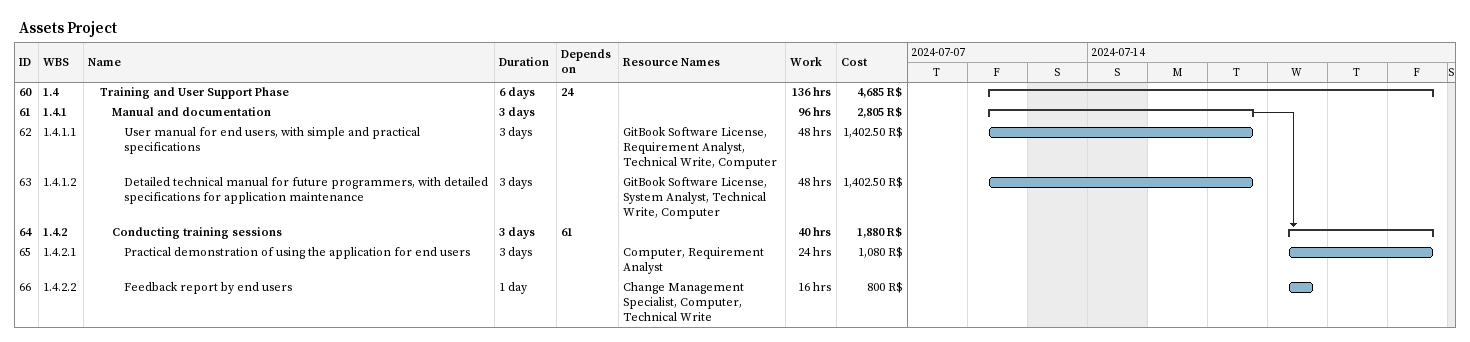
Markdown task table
Assets Project

| ID | WBS | Task | Duration | Start | Finish | Predecessors | Resources | Work (h) | Cost (R$) |
|---|---|---|---|---|---|---|---|---|---|
| 60 | 1.4 | **Training and User Support Phase** | 6d | 2024-07-12 | 2024-07-19 | 24 |  | 136 | 4685 |
| 61 | 1.4.1 | **Manual and documentation** | 3d | 2024-07-12 | 2024-07-16 |  |  | 96 | 2805 |
| 62 | 1.4.1.1 | User manual for end users, with simple and practical specifications | 3d | 2024-07-12 | 2024-07-16 |  | GitBook Software License, Requirement Analyst, Technical Write, Computer | 48 | 1402.50 |
| 63 | 1.4.1.2 | Detailed technical manual for future programmers, with detailed specifications for application maintenance | 3d | 2024-07-12 | 2024-07-16 |  | GitBook Software License, System Analyst, Technical Write, Computer | 48 | 1402.50 |
| 64 | 1.4.2 | **Conducting training sessions** | 3d | 2024-07-17 | 2024-07-19 | 61 |  | 40 | 1880 |
| 65 | 1.4.2.1 | Practical demonstration of using the application for end users | 3d | 2024-07-17 | 2024-07-19 |  | Computer, Requirement Analyst | 24 | 1080 |
| 66 | 1.4.2.2 | Feedback report by end users | 1d | 2024-07-17 | 2024-07-17 |  | Change Management Specialist, Computer, Technical Write | 16 | 800 |
